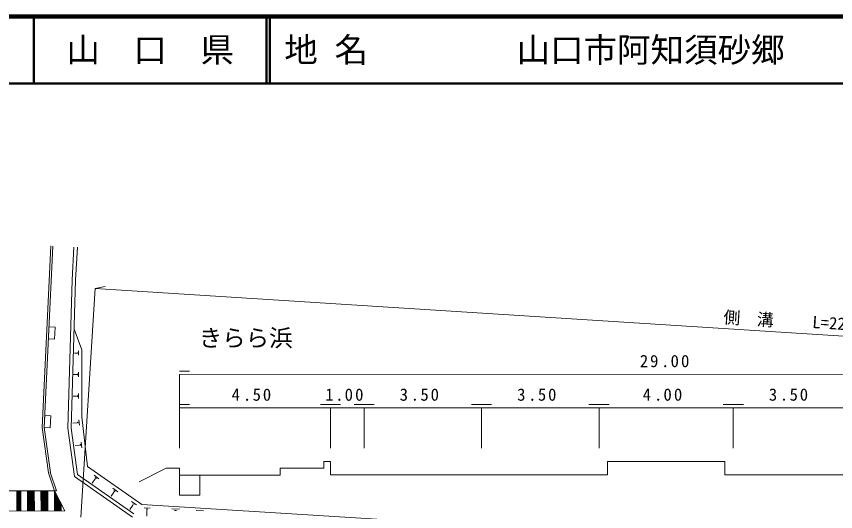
# Model space of a CAD drawing. Units: millimetres, scale not verified. Extents: x 40000 to 680000, y 20000 to 380000.
# Drawn here: x 330414 to 452637, y 306060 to 380000 of the extents above; entities that cross this region are included whole.
import ezdxf
from ezdxf.enums import TextEntityAlignment as Align

# ---------------------------------------------------------------- set-up
doc = ezdxf.new("R2010")
doc.units = ezdxf.units.MM
doc.header["$LTSCALE"] = 1000
for name, color, linetype, lineweight in [('M-BGD', 7, 'Continuous', 13), ('M-STR-HTXT', 7, 'Continuous', 13), ('M-STR-STRC', 7, 'Continuous', 13), ('M-TTL', 2, 'Continuous', 140), ('M-TTL-LINE', 7, 'Continuous', 50)]:
    doc.layers.add(name, color=color, linetype=linetype, lineweight=lineweight)
doc.layers.add('M-TTL-TXT', color=7, linetype='Continuous')
doc.styles.add('ＭＳ ゴシック', font='')
doc.styles.get('ＭＳ ゴシック').set_extended_font_data('MS Gothic')

msp = doc.modelspace()

# ---------------------------------------------------------------- linework, layer by layer
at = {"layer": 'M-BGD'}
for p, q in [((334275, 318601), (335544, 345736)), ((334576, 318621), (335844, 345716)), ((339008, 345556), (338738, 340660)), ((338738, 340660), (339008, 345556)), ((339509, 345526), (339239, 340630)), ((338738, 340660), (338110, 318511)), ((339239, 340650), (338611, 318541)), ((335195, 331858), (335275, 333660)), ((335275, 333660), (336176, 333620)), ((336176, 333620), (336096, 331818)), ((340192, 330236), (339030, 333320)), ((336096, 331818), (335195, 331858)), ((339691, 330056), (339691, 329405)), ((340183, 320203), (340192, 330236)), ((339431, 329736), (339090, 329736)), ((339431, 329756), (339431, 329716)), ((339561, 329816), (339561, 329656)), ((339411, 326542), (338960, 326541)), ((339411, 326562), (339411, 326522)), ((339551, 326632), (339551, 326451)), ((339691, 326902), (339691, 326191)), ((339391, 323307), (338881, 323307)), ((339391, 323327), (339391, 323277)), ((339542, 323397), (339542, 323207)), ((339692, 323678), (339692, 322927)), ((334576, 318621), (334656, 320413)), ((334656, 320413), (335557, 320373)), ((335557, 320373), (335477, 318571)), ((339452, 319332), (338821, 319252)), ((339452, 319352), (339462, 319302)), ((339602, 319442), (339622, 319242)), ((339732, 319763), (339822, 318962)), ((341025, 312774), (340183, 320203)), ((335187, 311842), (334275, 318601)), ((335488, 311882), (334576, 318621)), ((335477, 318571), (334576, 318621)), ((339092, 311302), (338110, 318511)), ((339553, 311582), (338611, 318541)), ((339813, 315988), (339172, 315918)), ((339813, 316018), (339813, 315968)), ((339973, 316118), (339993, 315908)), ((340103, 316448), (340193, 315607)), ((377292, 313529), (376291, 313529)), ((376291, 313529), (376291, 313028)), ((376291, 313028), (376291, 312528)), ((377292, 311536), (377292, 313529)), ((436119, 313546), (418596, 313534)), ((418596, 313534), (418596, 311541)), ((436119, 313546), (436129, 313546)), ((436119, 313546), (436119, 311543)), ((336089, 309178), (335187, 311842)), ((336399, 309178), (335478, 311942)), ((341025, 312774), (349146, 307127)), ((352760, 312525), (348755, 310522)), ((354763, 312525), (352760, 312525)), ((354763, 311524), (354763, 312525)), ((374789, 312527), (369782, 312527)), ((369782, 312527), (369782, 311525)), ((376291, 312528), (374789, 312527)), ((347744, 305255), (339092, 311302)), ((347955, 305715), (339553, 311582)), ((342156, 310931), (341726, 310311)), ((341996, 311492), (342737, 310972)), ((342136, 310951), (342186, 310911)), ((342166, 311142), (342357, 311012)), ((369782, 311525), (354763, 311524)), ((354763, 311524), (354763, 308520)), ((357767, 308530), (357767, 311534)), ((377292, 311536), (418596, 311541)), ((436119, 311543), (477423, 311548)), ((344800, 309540), (345551, 309019)), ((337631, 306185), (336089, 309178)), ((344960, 308979), (344530, 308358)), ((344940, 308999), (344990, 308959)), ((344970, 309200), (345161, 309069)), ((354763, 308520), (357767, 308530)), ((347774, 307027), (347334, 306396)), ((347604, 307588), (348355, 307067)), ((347744, 307047), (347794, 307007)), ((347784, 307247), (347964, 307117)), ((459571, 300271), (349146, 307127)), ((349457, 306617), (350358, 306577)), ((349787, 306416), (350007, 306406)), ((349887, 306236), (349857, 305395)), ((349867, 306236), (349917, 306236)), ((353592, 306487), (354733, 306407)), ((354002, 306227), (354293, 306207)), ((357227, 306247), (358348, 306167))]:
    msp.add_line(p, q, dxfattribs=at)
at = {"layer": 'M-STR-HTXT'}
for p, q in [((340014, 305254), (342183, 339349)), ((342183, 339349), (343655, 339649)), ((342183, 339349), (526072, 327667)), ((354761, 327054), (356263, 327054)), ((354761, 326553), (499951, 326571)), ((354761, 326553), (354762, 315539)), ((354762, 322047), (356264, 322048)), ((377291, 321549), (354762, 321547)), ((377291, 322050), (375789, 322050)), ((377291, 322050), (378793, 322050)), ((377291, 321549), (382298, 321550)), ((377291, 321549), (377292, 315542)), ((382298, 322051), (380796, 322051)), ((382298, 322051), (383800, 322051)), ((382298, 321550), (399821, 321552)), ((382298, 321550), (382298, 315542)), ((399821, 322053), (398319, 322053)), ((399821, 322053), (401322, 322053)), ((399821, 321552), (417343, 321554)), ((399821, 321552), (399821, 315544)), ((417343, 322055), (415841, 322055)), ((417343, 322055), (418845, 322055)), ((417343, 321554), (437370, 321557)), ((417343, 321554), (417344, 315546)), ((437370, 322057), (435868, 322057)), ((437370, 322057), (438872, 322057)), ((437370, 321557), (454893, 321559)), ((437370, 321557), (437370, 315549))]:
    msp.add_line(p, q, dxfattribs=at)
at = {"layer": 'M-STR-STRC'}
for p, q in [((336399, 309178), (318726, 309126)), ((330481, 309168), (330492, 306164)), ((330582, 309168), (330592, 306164)), ((330682, 309168), (330692, 306164)), ((330782, 309168), (330792, 306164)), ((330882, 309168), (330892, 306164)), ((330982, 309168), (330992, 306164)), ((331082, 309168), (331093, 306164)), ((332083, 309168), (332094, 306164)), ((332184, 309168), (332194, 306164)), ((332284, 309168), (332294, 306164)), ((332384, 309168), (332394, 306164)), ((332484, 309168), (332494, 306164)), ((332584, 309168), (332595, 306164)), ((332684, 309168), (332695, 306164)), ((332784, 309168), (332795, 306164)), ((332885, 309168), (332895, 306164)), ((332985, 309168), (332995, 306164)), ((333085, 309168), (333095, 306164)), ((334086, 309178), (334096, 306174)), ((334186, 309178), (334197, 306174)), ((334286, 309178), (334297, 306174)), ((334386, 309178), (334397, 306174)), ((334487, 309178), (334497, 306174)), ((334587, 309178), (334597, 306174)), ((334687, 309178), (334697, 306174)), ((334787, 309178), (334797, 306174)), ((334887, 309178), (334898, 306174)), ((334987, 309178), (334998, 306174)), ((335087, 309178), (335098, 306174)), ((336089, 309178), (336099, 306175)), ((336189, 308988), (336199, 306175)), ((336289, 308788), (336299, 306175)), ((336389, 308598), (336399, 306175)), ((336489, 308397), (336500, 306185)), ((336589, 308207), (336600, 306185)), ((336690, 308007), (336700, 306185)), ((336790, 307817), (336800, 306185)), ((336890, 307617), (336900, 306185)), ((336990, 307426), (337000, 306185)), ((337090, 307226), (337100, 306185)), ((337631, 306185), (316634, 306112))]:
    msp.add_line(p, q, dxfattribs=at)
at = {"layer": 'M-TTL'}
msp.add_line((680000, 380000), (40000, 380000), dxfattribs=at)
at = {"layer": 'M-TTL-LINE'}
for p, q in [((333000, 380000), (333000, 370000)), ((367750, 380000), (367750, 370000)), ((368250, 380000), (368250, 370000)), ((40000, 370000), (680000, 370000))]:
    msp.add_line(p, q, dxfattribs=at)

# ---------------------------------------------------------------- texts
at = {"layer": 'M-BGD', "style": 'ＭＳ ゴシック'}
msp.add_text('きらら浜', height=2566, rotation=0.007, dxfattribs=at).set_placement((357624, 329938), align=Align.BOTTOM_LEFT)
at = {"layer": 'M-STR-HTXT', "style": 'ＭＳ ゴシック'}
for s, rotation, p in [('側\u3000溝', 356.36, (435829, 333654)), ('L=229.0', 356.36, (449080, 332928)), ('2', 0.007, (423434, 327077)), ('9', 0.007, (424956, 327077)), ('0', 0.007, (428010, 327078)), ('0', 0.007, (429572, 327078)), ('.', 0.007, (426599, 327078)), ('4', 0.007, (362525, 322064)), ('5', 0.007, (365659, 322064)), ('0', 0.007, (367181, 322064)), ('1', 0.007, (376494, 322065)), ('0', 0.007, (379387, 322065)), ('0', 0.007, (380949, 322066)), ('3', 0.007, (387598, 322066)), ('5', 0.007, (390692, 322067)), ('0', 0.007, (392214, 322067)), ('3', 0.007, (405121, 322069)), ('5', 0.007, (408215, 322069)), ('0', 0.007, (409737, 322069)), ('4', 0.007, (423856, 322071)), ('0', 0.007, (426950, 322071)), ('0', 0.007, (428512, 322071)), ('3', 0.007, (442670, 322073)), ('5', 0.007, (445764, 322073)), ('0', 0.007, (447286, 322074)), ('.', 0.007, (364208, 322064)), ('.', 0.007, (377976, 322065)), ('.', 0.007, (389240, 322067)), ('.', 0.007, (406763, 322069)), ('.', 0.007, (425538, 322071)), ('.', 0.007, (444312, 322073))]:
    msp.add_text(s, height=1833, rotation=rotation, dxfattribs=at).set_placement(p, align=Align.BOTTOM_LEFT)
at = {"layer": 'M-TTL-TXT', "style": 'ＭＳ ゴシック'}
msp.add_text('山\u3000口\u3000県', height=3666, dxfattribs=at).set_placement((350375, 375000), align=Align.MIDDLE_CENTER)
for s, p in [('地 名', (370380, 375000)), ('山口市阿知須砂郷', (405024, 375000))]:
    msp.add_text(s, height=3666, dxfattribs=at).set_placement(p, align=Align.MIDDLE_LEFT)

doc.saveas('drawing.dxf')
